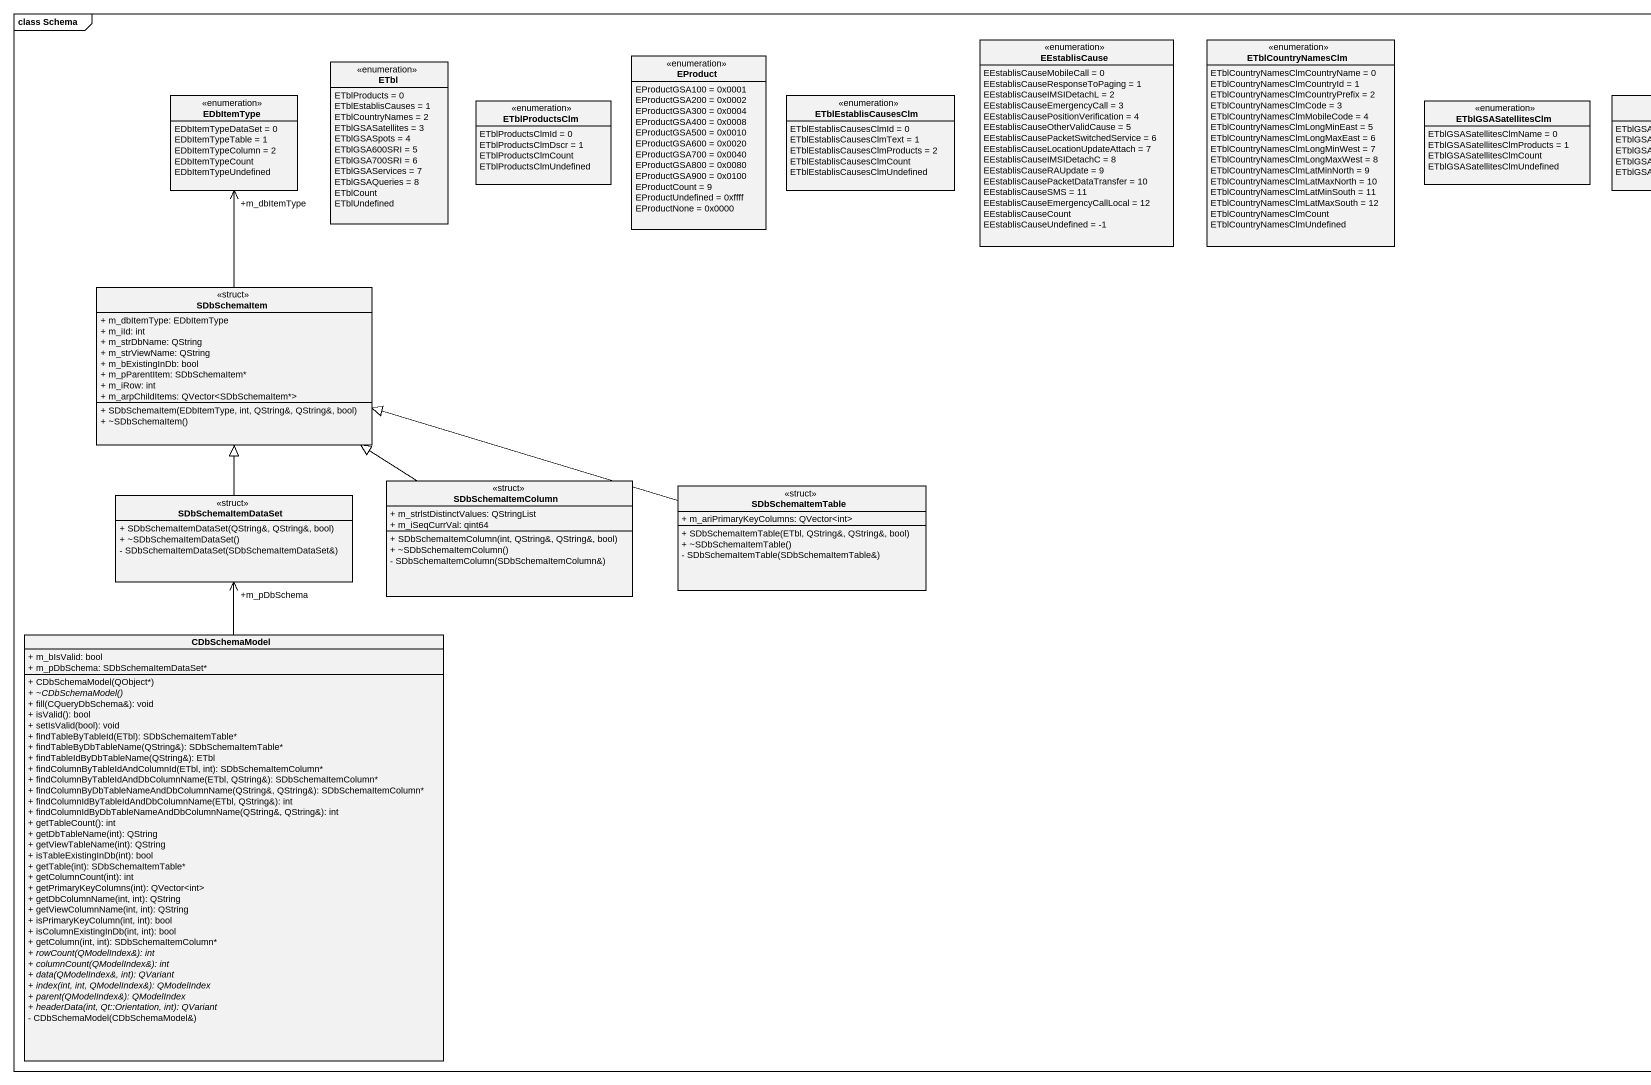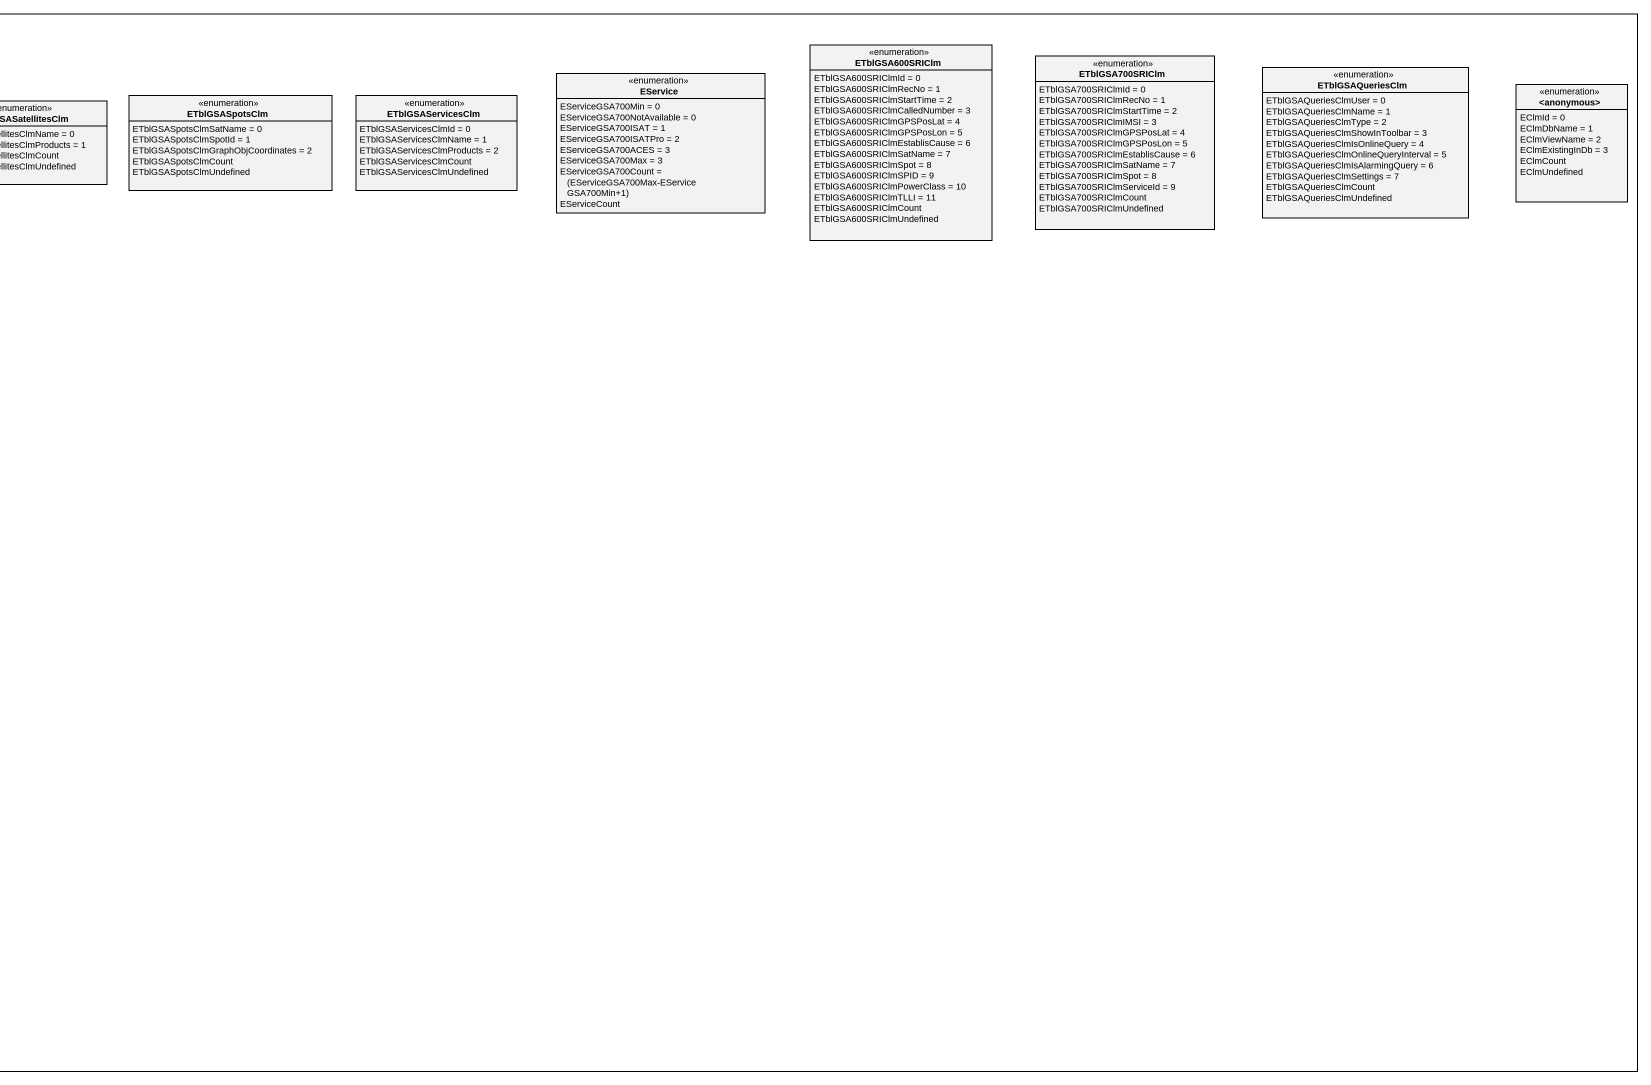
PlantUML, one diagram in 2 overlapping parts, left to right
@startuml
mainframe class Schema
hide circle
hide empty members
skinparam classAttributeIconSize 0
enum ETbl {
  ETblProducts = 0
  ETblEstablisCauses = 1
  ETblCountryNames = 2
  ETblGSASatellites = 3
  ETblGSASpots = 4
  ETblGSA600SRI = 5
  ETblGSA700SRI = 6
  ETblGSAServices = 7
  ETblGSAQueries = 8
  ETblCount
  ETblUndefined
}
enum EProduct {
  EProductGSA100 = 0x0001
  EProductGSA200 = 0x0002
  EProductGSA300 = 0x0004
  EProductGSA400 = 0x0008
  EProductGSA500 = 0x0010
  EProductGSA600 = 0x0020
  EProductGSA700 = 0x0040
  EProductGSA800 = 0x0080
  EProductGSA900 = 0x0100
  EProductCount = 9
  EProductUndefined = 0xffff
  EProductNone = 0x0000
}
enum EEstablisCause {
  EEstablisCauseMobileCall = 0
  EEstablisCauseResponseToPaging = 1
  EEstablisCauseIMSIDetachL = 2
  EEstablisCauseEmergencyCall = 3
  EEstablisCausePositionVerification = 4
  EEstablisCauseOtherValidCause = 5
  EEstablisCausePacketSwitchedService = 6
  EEstablisCauseLocationUpdateAttach = 7
  EEstablisCauseIMSIDetachC = 8
  EEstablisCauseRAUpdate = 9
  EEstablisCausePacketDataTransfer = 10
  EEstablisCauseSMS = 11
  EEstablisCauseEmergencyCallLocal = 12
  EEstablisCauseCount
  EEstablisCauseUndefined = -1
}
enum ETblCountryNamesClm {
  ETblCountryNamesClmCountryName = 0
  ETblCountryNamesClmCountryId = 1
  ETblCountryNamesClmCountryPrefix = 2
  ETblCountryNamesClmCode = 3
  ETblCountryNamesClmMobileCode = 4
  ETblCountryNamesClmLongMinEast = 5
  ETblCountryNamesClmLongMaxEast = 6
  ETblCountryNamesClmLongMinWest = 7
  ETblCountryNamesClmLongMaxWest = 8
  ETblCountryNamesClmLatMinNorth = 9
  ETblCountryNamesClmLatMaxNorth = 10
  ETblCountryNamesClmLatMinSouth = 11
  ETblCountryNamesClmLatMaxSouth = 12
  ETblCountryNamesClmCount
  ETblCountryNamesClmUndefined
}
enum ETblGSA600SRIClm {
  ETblGSA600SRIClmId = 0
  ETblGSA600SRIClmRecNo = 1
  ETblGSA600SRIClmStartTime = 2
  ETblGSA600SRIClmCalledNumber = 3
  ETblGSA600SRIClmGPSPosLat = 4
  ETblGSA600SRIClmGPSPosLon = 5
  ETblGSA600SRIClmEstablisCause = 6
  ETblGSA600SRIClmSatName = 7
  ETblGSA600SRIClmSpot = 8
  ETblGSA600SRIClmSPID = 9
  ETblGSA600SRIClmPowerClass = 10
  ETblGSA600SRIClmTLLI = 11
  ETblGSA600SRIClmCount
  ETblGSA600SRIClmUndefined
}
enum ETblGSA700SRIClm {
  ETblGSA700SRIClmId = 0
  ETblGSA700SRIClmRecNo = 1
  ETblGSA700SRIClmStartTime = 2
  ETblGSA700SRIClmIMSI = 3
  ETblGSA700SRIClmGPSPosLat = 4
  ETblGSA700SRIClmGPSPosLon = 5
  ETblGSA700SRIClmEstablisCause = 6
  ETblGSA700SRIClmSatName = 7
  ETblGSA700SRIClmSpot = 8
  ETblGSA700SRIClmServiceId = 9
  ETblGSA700SRIClmCount
  ETblGSA700SRIClmUndefined
}
enum EDbItemType {
  EDbItemTypeDataSet = 0
  EDbItemTypeTable = 1
  EDbItemTypeColumn = 2
  EDbItemTypeCount
  EDbItemTypeUndefined
}
enum ETblProductsClm {
  ETblProductsClmId = 0
  ETblProductsClmDscr = 1
  ETblProductsClmCount
  ETblProductsClmUndefined
}
enum ETblEstablisCausesClm {
  ETblEstablisCausesClmId = 0
  ETblEstablisCausesClmText = 1
  ETblEstablisCausesClmProducts = 2
  ETblEstablisCausesClmCount
  ETblEstablisCausesClmUndefined
}
enum ETblGSASatellitesClm {
  ETblGSASatellitesClmName = 0
  ETblGSASatellitesClmProducts = 1
  ETblGSASatellitesClmCount
  ETblGSASatellitesClmUndefined
}
enum ETblGSASpotsClm {
  ETblGSASpotsClmSatName = 0
  ETblGSASpotsClmSpotId = 1
  ETblGSASpotsClmGraphObjCoordinates = 2
  ETblGSASpotsClmCount
  ETblGSASpotsClmUndefined
}
enum ETblGSAServicesClm {
  ETblGSAServicesClmId = 0
  ETblGSAServicesClmName = 1
  ETblGSAServicesClmProducts = 2
  ETblGSAServicesClmCount
  ETblGSAServicesClmUndefined
}
enum EService {
  EServiceGSA700Min = 0
  EServiceGSA700NotAvailable = 0
  EServiceGSA700ISAT = 1
  EServiceGSA700ISATPro = 2
  EServiceGSA700ACES = 3
  EServiceGSA700Max = 3
  {field} EServiceGSA700Count = (EServiceGSA700Max-EServiceGSA700Min+1)
  EServiceCount
}
enum ETblGSAQueriesClm {
  ETblGSAQueriesClmUser = 0
  ETblGSAQueriesClmName = 1
  ETblGSAQueriesClmType = 2
  ETblGSAQueriesClmShowInToolbar = 3
  ETblGSAQueriesClmIsOnlineQuery = 4
  ETblGSAQueriesClmOnlineQueryInterval = 5
  ETblGSAQueriesClmIsAlarmingQuery = 6
  ETblGSAQueriesClmSettings = 7
  ETblGSAQueriesClmCount
  ETblGSAQueriesClmUndefined
}
enum "<anonymous>" as anonymous {
  EClmId = 0
  EClmDbName = 1
  EClmViewName = 2
  EClmExistingInDb = 3
  EClmCount
  EClmUndefined
}
class SDbSchemaItem <<struct>> {
  + m_dbItemType: EDbItemType
  + m_iId: int
  + m_strDbName: QString
  + m_strViewName: QString
  + m_bExistingInDb: bool
  + m_pParentItem: SDbSchemaItem*
  + m_iRow: int
  + m_arpChildItems: QVector<SDbSchemaItem*>
  + SDbSchemaItem(EDbItemType, int, QString&, QString&, bool)
  + ~SDbSchemaItem()
}
class SDbSchemaItemColumn <<struct>> {
  + m_strlstDistinctValues: QStringList
  + m_iSeqCurrVal: qint64
  + SDbSchemaItemColumn(int, QString&, QString&, bool)
  + ~SDbSchemaItemColumn()
  - SDbSchemaItemColumn(SDbSchemaItemColumn&)
}
class SDbSchemaItemTable <<struct>> {
  + m_ariPrimaryKeyColumns: QVector<int>
  + SDbSchemaItemTable(ETbl, QString&, QString&, bool)
  + ~SDbSchemaItemTable()
  - SDbSchemaItemTable(SDbSchemaItemTable&)
}
class SDbSchemaItemDataSet <<struct>> {
  + SDbSchemaItemDataSet(QString&, QString&, bool)
  + ~SDbSchemaItemDataSet()
  - SDbSchemaItemDataSet(SDbSchemaItemDataSet&)
}
class CDbSchemaModel {
  + m_bIsValid: bool
  + m_pDbSchema: SDbSchemaItemDataSet*
  + CDbSchemaModel(QObject*)
  {abstract} + ~CDbSchemaModel()
  + fill(CQueryDbSchema&): void
  + isValid(): bool
  + setIsValid(bool): void
  + findTableByTableId(ETbl): SDbSchemaItemTable*
  + findTableByDbTableName(QString&): SDbSchemaItemTable*
  + findTableIdByDbTableName(QString&): ETbl
  + findColumnByTableIdAndColumnId(ETbl, int): SDbSchemaItemColumn*
  + findColumnByTableIdAndDbColumnName(ETbl, QString&): SDbSchemaItemColumn*
  + findColumnByDbTableNameAndDbColumnName(QString&, QString&): SDbSchemaItemColumn*
  + findColumnIdByTableIdAndDbColumnName(ETbl, QString&): int
  + findColumnIdByDbTableNameAndDbColumnName(QString&, QString&): int
  + getTableCount(): int
  + getDbTableName(int): QString
  + getViewTableName(int): QString
  + isTableExistingInDb(int): bool
  + getTable(int): SDbSchemaItemTable*
  + getColumnCount(int): int
  + getPrimaryKeyColumns(int): QVector<int>
  + getDbColumnName(int, int): QString
  + getViewColumnName(int, int): QString
  + isPrimaryKeyColumn(int, int): bool
  + isColumnExistingInDb(int, int): bool
  + getColumn(int, int): SDbSchemaItemColumn*
  {abstract} + rowCount(QModelIndex&): int
  {abstract} + columnCount(QModelIndex&): int
  {abstract} + data(QModelIndex&, int): QVariant
  {abstract} + index(int, int, QModelIndex&): QModelIndex
  {abstract} + parent(QModelIndex&): QModelIndex
  {abstract} + headerData(int, Qt::Orientation, int): QVariant
  - CDbSchemaModel(CDbSchemaModel&)
}
SDbSchemaItem -up-> "+m_dbItemType" EDbItemType
SDbSchemaItemColumn -up-|> SDbSchemaItem
SDbSchemaItemTable -left-|> SDbSchemaItem
SDbSchemaItemDataSet -up-|> SDbSchemaItem
CDbSchemaModel -up-> "+m_pDbSchema" SDbSchemaItemDataSet
@enduml
